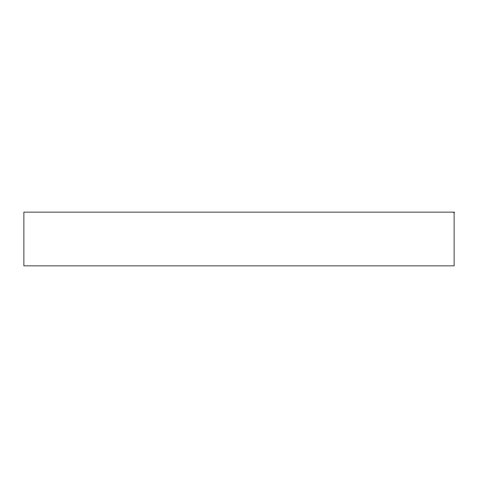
<?xml version="1.0" encoding="UTF-8"?>
<svg xmlns="http://www.w3.org/2000/svg" width="478" height="478" viewBox="0 0 478 478"><rect width="100%" height="100%" fill="white"/><g stroke="black" fill="none" stroke-linecap="round" stroke-linejoin="round"><path stroke-width="0.72" d="M454.1 212.113L23.9 212.113L23.9 265.887L454.1 265.887L454.1 212.113"/></g></svg>
